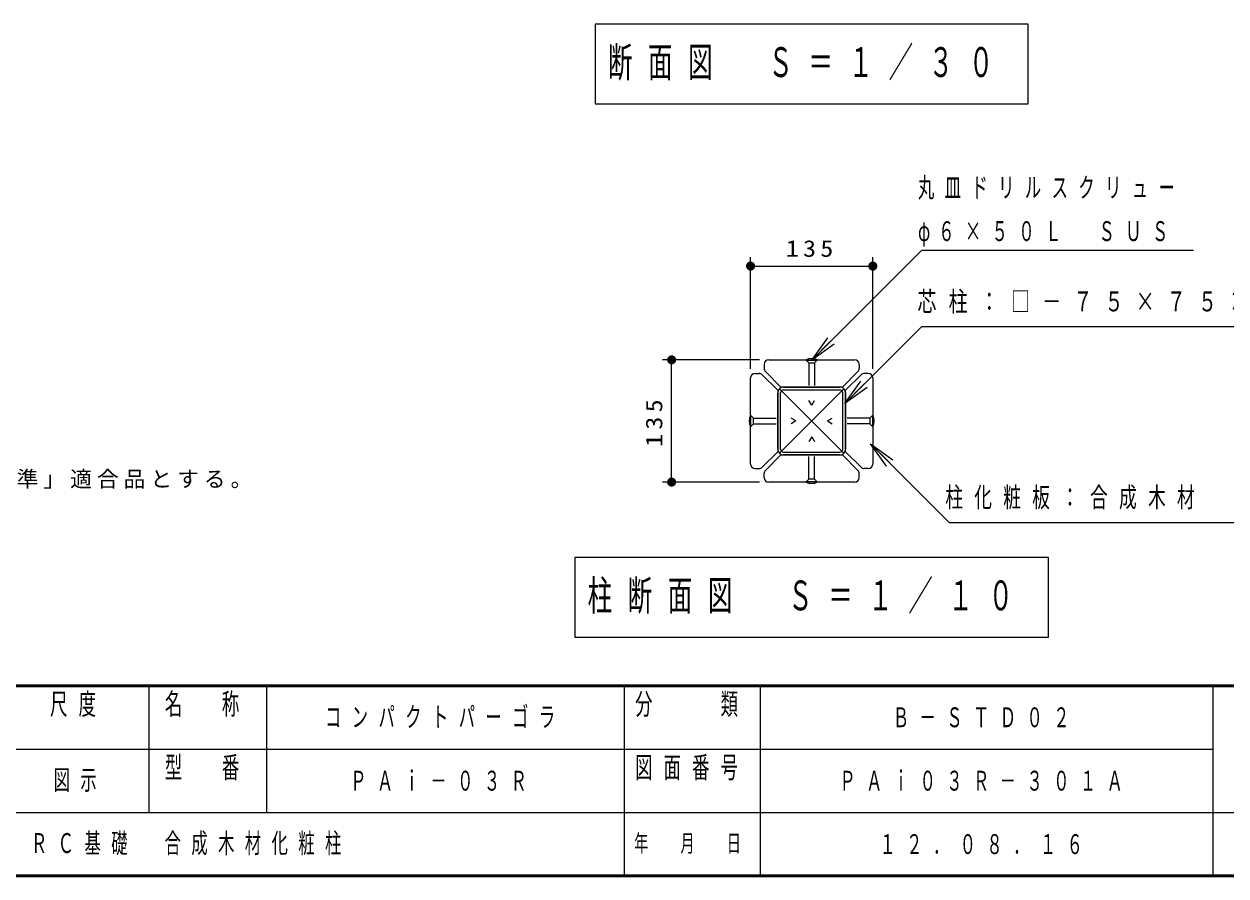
# Model space of a CAD drawing. Units: millimetres on the paper, with parts at other scales. Extents: x -385 to 0, y 0 to 267.
# Drawn here: x -201.3 to -68.5, y 0 to 94.1 of the extents above; entities that cross this region are included whole.
import ezdxf

# ---------------------------------------------------------------- set-up
doc = ezdxf.new("R2010")
doc.units = ezdxf.units.MM
doc.linetypes.add('USER1', pattern=[4.5, 2.5, -2])
doc.layers.add('LY_1', color=7, linetype='Continuous', lineweight=25)
doc.layers.add('LY_2', color=7, linetype='Continuous', lineweight=13)
doc.styles.add('ＭＳ ゴシック', font='')
doc.styles.get('ＭＳ ゴシック').set_extended_font_data('MS Gothic')

# ---------------------------------------------------------------- blocks, each defined once
blk = doc.blocks.new('filled_dot')
at = {"color": 0, "linetype": 'Continuous', "lineweight": -2, "const_width": 1.25}
blk.add_lwpolyline([(-0.625, 0, 1), (0.625, 0, 1)], format="xyb", close=True, dxfattribs=at)

msp = doc.modelspace()

# ---------------------------------------------------------------- linework, layer by layer
at = {"layer": 'LY_1', "lineweight": 13}
for p, q in [((-138.191, 94.066), (-138.191, 85.266)), ((-90.391, 94.066), (-138.191, 94.066)), ((-90.391, 85.266), (-90.391, 94.066)), ((-138.191, 85.266), (-90.391, 85.266)), ((-121.041, 55.987), (-121.041, 68.337)), ((-107.541, 55.987), (-107.541, 68.337)), ((-121.041, 67.337), (-107.541, 67.337)), ((-114.291, 56.947), (-112.523, 59.422)), ((-114.291, 56.947), (-112.17, 59.069)), ((-111.816, 58.715), (-114.291, 56.947)), ((-120.041, 56.987), (-130.76, 56.987)), ((-129.76, 43.487), (-129.76, 56.987)), ((-110.644, 52.162), (-108.876, 54.637)), ((-117.854, 53.8), (-110.729, 46.675)), ((-117.854, 46.675), (-110.729, 53.8)), ((-110.644, 52.162), (-108.523, 54.284)), ((-108.169, 53.93), (-110.644, 52.162)), ((-106.021, 45.253), (-107.789, 47.728)), ((-107.789, 47.728), (-105.314, 45.96)), ((-107.789, 47.728), (-105.667, 45.606)), ((-120.041, 43.487), (-130.76, 43.487)), ((-140.441, 35.177), (-140.441, 26.377)), ((-88.141, 35.177), (-140.441, 35.177)), ((-88.141, 26.377), (-88.141, 35.177)), ((-140.441, 26.377), (-88.141, 26.377))]:
    msp.add_line(p, q, dxfattribs=at)
at = {"layer": 'LY_1'}
for p, q in [((-119.541, 56.487), (-119.541, 56.048)), ((-119.041, 56.987), (-109.541, 56.987)), ((-114.891, 56.987), (-113.691, 56.987)), ((-114.891, 56.987), (-114.891, 56.947)), ((-114.891, 56.947), (-113.691, 56.947)), ((-113.691, 56.987), (-113.691, 56.947)), ((-109.041, 56.487), (-109.041, 56.048)), ((-121.041, 45.487), (-121.041, 54.987)), ((-120.541, 55.487), (-120.102, 55.487)), ((-118.041, 53.634), (-119.748, 55.341)), ((-117.688, 53.987), (-119.395, 55.694)), ((-110.895, 53.987), (-109.188, 55.694)), ((-110.541, 53.634), (-108.834, 55.341)), ((-108.041, 55.487), (-108.48, 55.487)), ((-107.541, 54.987), (-107.541, 45.487)), ((-118.041, 53.634), (-118.041, 46.841)), ((-110.895, 53.987), (-117.688, 53.987)), ((-110.541, 46.841), (-110.541, 53.634)), ((-121.041, 49.637), (-121.041, 50.837)), ((-121.041, 50.837), (-121.001, 50.837)), ((-121.001, 49.637), (-121.001, 50.837)), ((-107.581, 50.837), (-107.581, 49.637)), ((-107.541, 50.837), (-107.581, 50.837)), ((-107.541, 50.837), (-107.541, 49.637)), ((-121.041, 49.637), (-121.001, 49.637)), ((-107.541, 49.637), (-107.581, 49.637)), ((-118.041, 46.841), (-119.748, 45.134)), ((-117.688, 46.487), (-119.395, 44.78)), ((-117.688, 46.487), (-110.895, 46.487)), ((-110.895, 46.487), (-109.188, 44.78)), ((-110.541, 46.841), (-108.834, 45.134)), ((-120.541, 44.987), (-120.102, 44.987)), ((-119.541, 43.987), (-119.541, 44.427)), ((-109.041, 43.987), (-109.041, 44.427)), ((-108.041, 44.987), (-108.48, 44.987)), ((-109.541, 43.487), (-119.041, 43.487)), ((-113.691, 43.527), (-114.891, 43.527)), ((-114.891, 43.487), (-114.891, 43.527)), ((-113.691, 43.487), (-114.891, 43.487)), ((-113.691, 43.487), (-113.691, 43.527))]:
    msp.add_line(p, q, dxfattribs=at)
at = {"layer": 'LY_1', "linetype": 'USER1', "lineweight": 13}
for p, q in [((-114.891, 56.947), (-114.591, 56.647)), ((-114.591, 56.647), (-114.591, 52.507)), ((-114.591, 56.647), (-113.991, 56.647)), ((-113.691, 56.947), (-113.991, 56.647)), ((-113.991, 56.647), (-113.991, 52.507)), ((-114.291, 51.987), (-114.591, 52.507)), ((-114.291, 51.987), (-113.991, 52.507)), ((-121.001, 50.837), (-120.701, 50.537)), ((-120.701, 50.537), (-116.561, 50.537)), ((-120.701, 49.937), (-120.701, 50.537)), ((-116.041, 50.237), (-116.561, 50.537)), ((-112.541, 50.237), (-112.021, 50.537)), ((-107.881, 50.537), (-112.021, 50.537)), ((-107.581, 50.837), (-107.881, 50.537)), ((-107.881, 50.537), (-107.881, 49.937)), ((-121.001, 49.637), (-120.701, 49.937)), ((-120.701, 49.937), (-116.561, 49.937)), ((-116.041, 50.237), (-116.561, 49.937)), ((-112.541, 50.237), (-112.021, 49.937)), ((-107.881, 49.937), (-112.021, 49.937)), ((-107.581, 49.637), (-107.881, 49.937)), ((-114.291, 48.487), (-114.591, 47.968)), ((-114.591, 43.827), (-114.591, 47.968)), ((-114.291, 48.487), (-113.991, 47.968)), ((-113.991, 43.827), (-113.991, 47.968)), ((-114.891, 43.527), (-114.591, 43.827)), ((-113.991, 43.827), (-114.591, 43.827)), ((-113.691, 43.527), (-113.991, 43.827))]:
    msp.add_line(p, q, dxfattribs=at)
at = {"layer": 'LY_1', "color": 3}
for p, q in [((-118.041, 47.127), (-118.041, 53.347)), ((-117.721, 47.127), (-117.721, 53.347)), ((-117.401, 53.987), (-111.181, 53.987)), ((-117.401, 53.667), (-111.181, 53.667)), ((-110.861, 47.127), (-110.861, 53.347)), ((-110.541, 53.347), (-110.541, 47.127)), ((-117.401, 46.807), (-111.181, 46.807)), ((-111.181, 46.487), (-117.401, 46.487))]:
    msp.add_line(p, q, dxfattribs=at)
at = {"layer": 'LY_1', "lineweight": 13}
for points in [[(-114.291, 56.947), (-102.139, 69.099), (-72.139, 69.099)], [(-110.644, 52.162), (-102.139, 60.667), (-60.139, 60.667)], [(-107.789, 47.728), (-99.102, 39.041), (-60.102, 39.041)]]:
    msp.add_lwpolyline(points, dxfattribs=at)
at = {"layer": 'LY_1'}
for centre, radius, start, end in [((-114.291, 55.772), 1.356, 63.73195, 116.26805), ((-119.041, 56.487), 0.5, 90, 180), ((-119.041, 56.048), 0.5, 180, 225), ((-109.541, 56.487), 0.5, 0, 90), ((-109.541, 56.048), 0.5, 315, 0), ((-120.541, 54.987), 0.5, 90, 180), ((-120.102, 54.987), 0.5, 45, 90), ((-108.48, 54.987), 0.5, 90, 135), ((-108.041, 54.987), 0.5, 0, 90), ((-119.825, 50.237), 1.356, 153.73195, 206.26805), ((-108.757, 50.237), 1.356, 333.73196, 26.26804), ((-120.541, 45.487), 0.5, 180, 270), ((-120.102, 45.487), 0.5, 270, 315), ((-108.48, 45.487), 0.5, 225, 270), ((-108.041, 45.487), 0.5, 270, 0), ((-119.041, 44.427), 0.5, 135, 180), ((-119.041, 43.987), 0.5, 180, 270), ((-109.541, 43.987), 0.5, 270, 0), ((-109.541, 44.427), 0.5, 0, 45), ((-114.291, 44.703), 1.356, 243.73195, 296.26804)]:
    msp.add_arc(centre, radius, start, end, dxfattribs=at)
at = {"layer": 'LY_1', "color": 3}
for centre, radius, start, end in [((-117.401, 53.347), 0.64, 90, 180), ((-117.401, 53.347), 0.32, 90, 180), ((-111.181, 53.347), 0.64, 0, 90), ((-111.181, 53.347), 0.32, 0, 90), ((-117.401, 47.127), 0.64, 180, 270), ((-117.401, 47.127), 0.32, 180, 270), ((-111.181, 47.127), 0.64, 270, 0), ((-111.181, 47.127), 0.32, 270, 0)]:
    msp.add_arc(centre, radius, start, end, dxfattribs=at)
at = {"layer": 'LY_2', "lineweight": 50}
for p, q in [((-385, 21), (0, 21)), ((-385, 0), (0, 0))]:
    msp.add_line(p, q, dxfattribs=at)
at = {"layer": 'LY_2', "color": 211, "lineweight": 25}
for p, q in [((-187.5, 21), (-187.5, 7)), ((-135, 21), (-135, 0)), ((-70, 21), (-70, 0)), ((-187.5, 14), (-70, 14)), ((-242.5, 7), (0, 7))]:
    msp.add_line(p, q, dxfattribs=at)
at = {"layer": 'LY_2'}
for p, q in [((-174.5, 21), (-174.5, 7)), ((-120, 21), (-120, 0)), ((-242.5, 14), (-187.5, 14))]:
    msp.add_line(p, q, dxfattribs=at)

# ---------------------------------------------------------------- block references
at = {"layer": 'LY_1', "lineweight": 13, "xscale": 0.4, "yscale": 0.4}
msp.add_blockref('filled_dot', (-121.041, 67.337), dxfattribs=at)
for p, rotation in [((-107.541, 67.337), 180), ((-129.76, 56.987), 270), ((-129.76, 43.487), 90)]:
    msp.add_blockref('filled_dot', p, dxfattribs=dict(at, rotation=rotation))

# ---------------------------------------------------------------- texts
at = {"layer": 'LY_1', "style": 'ＭＳ ゴシック'}
for s, insert, char_height, attachment_point in [('\\T1.64;\\W0.6;断面図\u3000Ｓ＝１／３０', (-136.791, 89.666), 3.299, 4), ('\\T1.64;\\W0.6;丸皿ドリルスクリュー', (-102.556, 75.899), 2.199, 4), ('\\T1.64;\\W0.6;φ６×５０Ｌ\u3000ＳＵＳ', (-102.556, 70.899), 2.199, 4), ('\\T1.33;\\W1.15;135', (-114.291, 68.337), 1.833, 8), ('\\T1.64;\\W0.7;芯柱：□－７５×７５×３．２', (-102.614, 63.317), 2.199, 4), ('\\T1.23;柱化粧板（合成木材）は、木粉入り再生プラスチック（ポリプロピレン系、色：サンディーブラウン）とし、「再生有機系建材認定基準」適合品とする。', (-379.253, 42.722), 1.76, 7), ('\\T1.64;\\W0.65;柱化粧板：合成木材\u3000３０ｔ', (-99.534, 41.691), 2.199, 4), ('\\T1.64;\\W0.6;柱断面図\u3000Ｓ＝１／１０', (-139.041, 30.777), 3.299, 4), ('\\T1.64;\\W0.6;コンパクトパーゴラ', (-154.75, 17.5), 2.199, 5), ('\\T1.64;\\W0.6;Ｂ－ＳＴＤ０２', (-95, 17.5), 2.199, 5), ('\\T1.64;\\W0.6;図示', (-198, 10.5), 2.199, 4), ('\\T1.64;\\W0.6;ＰＡｉ－０３Ｒ', (-165.25, 10.5), 2.199, 4), ('\\T1.64;\\W0.6;ＰＡｉ０３Ｒ－３０１Ａ', (-95, 10.5), 2.199, 5), ('\\T1.64;\\W0.6;ＲＣ基礎\u3000合成木材化粧柱', (-200.5, 3.5), 2.199, 4), ('\\T1.64;\\W0.6;１２．０８．１６', (-95, 3.5), 2.199, 5)]:
    msp.add_mtext(s, dxfattribs=dict(at, insert=insert, char_height=char_height, attachment_point=attachment_point))
at = {"layer": 'LY_1', "insert": (-130.76, 50.237), "char_height": 1.833, "attachment_point": 8, "rotation": 90, "style": 'ＭＳ ゴシック'}
msp.add_mtext('\\T1.33;\\W1.15;135', dxfattribs=at)
at = {"layer": 'LY_2', "color": 4, "style": 'ＭＳ ゴシック'}
for s, insert, char_height, attachment_point in [('\\T1.64;\\W0.6;尺度', (-195.25, 20.167), 2.346, 2), ('\\T1.64;\\W0.6;名\u3000称', (-181, 20.167), 2.346, 2), ('\\T1.64;\\W0.6;分\u3000\u3000類', (-127.5, 20.167), 2.346, 2), ('\\T1.64;\\W0.6;型\u3000番', (-181, 13.167), 2.346, 2), ('\\T1.64;\\W0.6;図面番号', (-127.5, 13.167), 2.346, 2), ('\\T1.64;\\W0.6;年\u3000月\u3000日', (-127.5, 3.5), 1.906, 5)]:
    msp.add_mtext(s, dxfattribs=dict(at, insert=insert, char_height=char_height, attachment_point=attachment_point))

doc.saveas('drawing.dxf')
